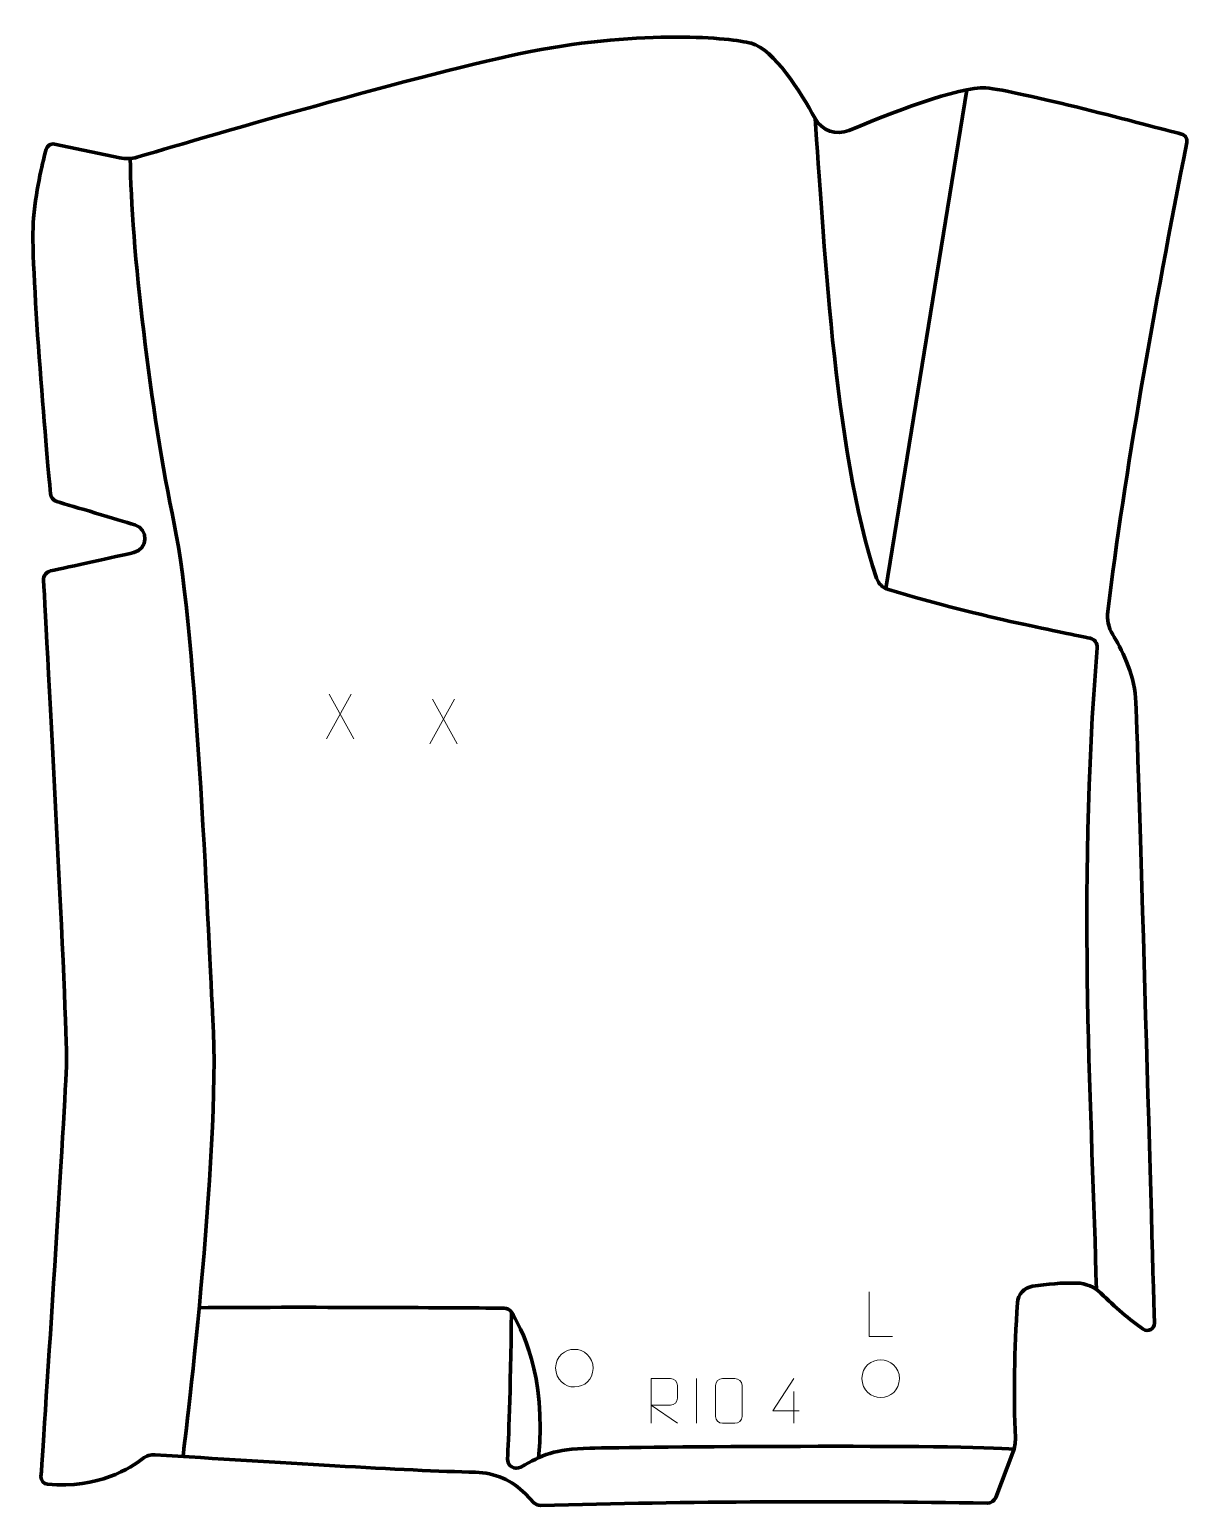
# Model space of a CAD drawing. Header units: millimetres. Extents: x -315 to 332, y -410 to 415.
import ezdxf

# ---------------------------------------------------------------- set-up
doc = ezdxf.new("R2010")
doc.units = ezdxf.units.MM
doc.header["$MEASUREMENT"] = 0
for name, color, linetype in [('layer 1', 7, 'Continuous'), ('layer 2', 7, 'Continuous'), ('layer 3', 7, 'Continuous')]:
    doc.layers.add(name, color=color, linetype=linetype)

msp = doc.modelspace()

# ---------------------------------------------------------------- linework, layer by layer
at = {"layer": 'layer 1', "color": 250, "lineweight": 9}
for points in [[(-135.623, 43.5933), (-135.623, 43.5933), (-149.3636, 18.6975), (-149.3636, 18.6975)], [(-147.909, 43.5933), (-147.909, 43.5933), (-134.1684, 18.6398), (-134.1684, 18.6398)], [(-77.8704, 40.8848), (-77.8704, 40.8848), (-91.611, 15.989), (-91.611, 15.989)], [(-90.1564, 40.8848), (-90.1564, 40.8848), (-76.4158, 15.9313), (-76.4158, 15.9313)], [(57.3561, -338.6966), (57.3561, -338.6966), (57.3561, -363.6707), (57.3561, -363.6707)], [(111.8228, -346.006), (111.8228, -346.006), (111.8228, -363.6707), (111.8228, -363.6707)]]:
    msp.add_open_spline(points, degree=3, dxfattribs=at)
for points, knots in [([(166.7788, -315.28), (166.7788, -315.28), (153.8297, -315.28), (153.8297, -315.28), (153.8297, -315.28), (153.8297, -315.28), (153.8297, -290.3264), (153.8297, -290.3264)], [0, 0, 0, 0, 0.33333333, 0.33333333, 0.33333333, 0.33333333, 1, 1, 1, 1]), ([(-21.3619, -332.7771), (-21.2912, -326.1367), (-16.0172, -322.2907), (-10.8619, -322.3877), (-10.8619, -322.3877), (-5.7066, -322.2907), (-0.4326, -326.3541), (-0.3619, -332.9945), (-0.3619, -332.9945), (-0.7321, -339.3238), (-5.174, -343.3545), (-10.8619, -343.3839), (-10.8619, -343.3839), (-16.0172, -343.4809), (-21.2912, -339.4175), (-21.3619, -332.7771)], [0, 0, 0, 0, 0.2, 0.2, 0.2, 0.2, 0.4, 0.4, 0.4, 0.4, 0.6, 0.6, 0.6, 0.6, 1, 1, 1, 1]), ([(149.7746, -338.6467), (149.8453, -332.0063), (155.1193, -328.1603), (160.2746, -328.2573), (160.2746, -328.2573), (165.4299, -328.1603), (170.7039, -332.2237), (170.7746, -338.8641), (170.7746, -338.8641), (170.4044, -345.1934), (165.9625, -349.2241), (160.2746, -349.2535), (160.2746, -349.2535), (155.1193, -349.3505), (149.8453, -345.2871), (149.7746, -338.6467)], [0, 0, 0, 0, 0.2, 0.2, 0.2, 0.2, 0.4, 0.4, 0.4, 0.4, 0.6, 0.6, 0.6, 0.6, 1, 1, 1, 1]), ([(32.0241, -363.6604), (32.0241, -363.6604), (32.0241, -338.7069), (32.0241, -338.7069), (32.0241, -338.7069), (35.6189, -338.7069), (39.2144, -338.7069), (42.8096, -338.7069), (42.8096, -338.7069), (45.1349, -338.7446), (46.6922, -340.2346), (46.6881, -342.601), (46.6881, -342.601), (46.6877, -344.6365), (46.6877, -347.6959), (46.6881, -349.7319), (46.6881, -349.7319), (46.6816, -351.6074), (44.8693, -353.5492), (42.8598, -353.5683), (42.8598, -353.5683), (42.8598, -353.5683), (32.0241, -353.5683), (32.0241, -353.5683), (32.0241, -353.5683), (32.0241, -353.5683), (46.6788, -363.6604), (46.6788, -363.6604)], [0, 0, 0, 0, 0.125, 0.125, 0.125, 0.125, 0.25, 0.25, 0.25, 0.25, 0.375, 0.375, 0.375, 0.375, 0.5, 0.5, 0.5, 0.5, 0.625, 0.625, 0.625, 0.625, 0.75, 0.75, 0.75, 0.75, 1, 1, 1, 1]), ([(71.8365, -338.7072), (74.1622, -338.7072), (76.4883, -338.7072), (78.8144, -338.7072), (78.8144, -338.7072), (80.761, -338.6716), (82.7524, -340.1632), (82.7791, -342.6008), (82.7791, -342.6008), (82.7787, -348.3477), (82.7787, -354.095), (82.7791, -359.8427), (82.7791, -359.8427), (82.6393, -362.1661), (80.9621, -363.6457), (78.8144, -363.6565), (78.8144, -363.6565), (76.4825, -363.6561), (74.1506, -363.6561), (71.8191, -363.6565), (71.8191, -363.6565), (69.8941, -363.7619), (67.922, -361.8774), (67.9332, -359.8601), (67.9332, -359.8601), (67.9335, -354.09), (67.9335, -348.3203), (67.9332, -342.551), (67.9332, -342.551), (67.9374, -340.4129), (69.6841, -338.6937), (71.8365, -338.7072)], [0, 0, 0, 0, 0.11111111, 0.11111111, 0.11111111, 0.11111111, 0.22222222, 0.22222222, 0.22222222, 0.22222222, 0.33333333, 0.33333333, 0.33333333, 0.33333333, 0.44444444, 0.44444444, 0.44444444, 0.44444444, 0.55555556, 0.55555556, 0.55555556, 0.55555556, 0.66666667, 0.66666667, 0.66666667, 0.66666667, 0.77777778, 0.77777778, 0.77777778, 0.77777778, 1, 1, 1, 1]), ([(114.7669, -356.7671), (114.7669, -356.7671), (99.9452, -356.7671), (99.9452, -356.7671), (99.9452, -356.7671), (99.9452, -356.7671), (111.8228, -338.6966), (111.8228, -338.6966)], [0, 0, 0, 0, 0.33333333, 0.33333333, 0.33333333, 0.33333333, 1, 1, 1, 1])]:
    msp.add_open_spline(points, degree=3, knots=knots, dxfattribs=at)
at = {"layer": 'layer 2', "color": 230, "lineweight": 200}
msp.add_open_spline([(-305.2668, -397.7752), (-307.4409, -397.587), (-309.0696, -395.6966), (-308.9248, -393.5147), (-308.9248, -393.5147), (-307.0235, -364.8958), (-295.1365, -185.3038), (-294.6601, -161.7885), (-294.6601, -161.7885), (-294.182, -138.2082), (-305.6962, 74.4717), (-307.485, 107.3209), (-307.485, 107.3209), (-307.6188, 109.774), (-305.9591, 111.9588), (-303.5646, 112.4841), (-303.5646, 112.4841), (-293.3586, 114.7239), (-267.1469, 120.4833), (-257.06, 122.7685), (-257.06, 122.7685), (-249.0922, 124.5739), (-248.6839, 135.8617), (-256.4999, 138.2393), (-256.4999, 138.2393), (-266.0227, 141.1365), (-291.1096, 148.5985), (-300.077, 151.2632), (-300.077, 151.2632), (-302.0385, 151.8464), (-303.445, 153.566), (-303.6302, 155.6081), (-303.6302, 155.6081), (-305.5174, 176.4097), (-315.3348, 286.8911), (-313.0839, 309.5701), (-313.0839, 309.5701), (-311.272, 327.8314), (-307.771, 341.8665), (-306.0044, 348.1386), (-306.0044, 348.1386), (-305.4325, 350.1696), (-303.3888, 351.4074), (-301.3285, 350.9718), (-301.3285, 350.9718), (-301.3285, 350.9718), (-264.894, 343.2681), (-264.894, 343.2681), (-264.894, 343.2681), (-261.6459, 342.5812), (-258.2804, 342.7149), (-255.0975, 343.6579), (-255.0975, 343.6579), (-227.8051, 351.7432), (-92.3414, 391.5755), (-35.4059, 402.6327), (-35.4059, 402.6327), (28.0641, 414.9591), (76.589, 410.377), (87.9155, 407.276), (87.9155, 407.276), (100.737, 403.7653), (115.4644, 380.0621), (123.5979, 365.206), (123.5979, 365.206), (127.284, 358.4738), (135.4317, 355.6064), (142.5075, 358.5563), (142.5075, 358.5563), (163.5298, 367.32), (204.6853, 383.5152), (219.0815, 382.335), (219.0815, 382.335), (236.4292, 380.9131), (311.044, 361.1411), (328.3904, 356.5006), (328.3904, 356.5006), (330.4242, 355.9564), (331.6869, 353.9228), (331.2805, 351.8529), (331.2805, 351.8529), (312.7847, 257.6041), (296.7811, 167.9259), (287.1235, 89.8851), (287.1235, 89.8851), (286.5696, 85.4097), (287.5414, 80.8816), (289.885, 77.0289), (289.885, 77.0289), (294.4435, 69.5347), (301.7608, 55.5259), (302.6758, 41.5678), (302.6758, 41.5678), (303.896, 22.9345), (311.817, -257.676), (313.2225, -307.6603), (313.2225, -307.6603), (313.3154, -310.9557), (309.6252, -312.942), (306.9278, -311.056), (306.9278, -311.056), (299.3926, -305.787), (291.2944, -298.7955), (283.2135, -290.96), (283.2135, -290.96), (279.6098, -287.4659), (274.8243, -285.4452), (269.8106, -285.3341), (269.8106, -285.3341), (261.6273, -285.152), (253.3817, -285.8625), (245.0969, -287.1457), (245.0969, -287.1457), (240.4643, -287.8632), (236.9738, -291.7412), (236.6756, -296.4294), (236.6756, -296.4294), (235.0032, -322.7412), (234.4743, -348.0226), (235.5044, -371.8983), (235.5044, -371.8983), (235.623, -374.6439), (235.1726, -377.3823), (234.1863, -379.9473), (234.1863, -379.9473), (234.1863, -379.9473), (224.5179, -405.0927), (224.5179, -405.0927), (224.5179, -405.0927), (223.7634, -407.0557), (221.8656, -408.3361), (219.767, -408.2997), (219.767, -408.2997), (136.6507, -406.8711), (53.4791, -407.3196), (-29.7448, -409.5591), (-29.7448, -409.5591), (-31.1396, -409.5969), (-32.4862, -409.0492), (-33.4591, -408.0489), (-33.4591, -408.0489), (-33.4591, -408.0489), (-38.2317, -403.1397), (-38.2317, -403.1397), (-38.2317, -403.1397), (-45.5579, -395.6044), (-55.5533, -391.2522), (-66.0609, -391.0324), (-66.0609, -391.0324), (-105.0112, -390.2174), (-177.2835, -385.5001), (-245.2538, -381.2862), (-245.2538, -381.2862), (-247.7045, -381.1346), (-250.1178, -381.8939), (-252.0467, -383.4139), (-252.0467, -383.4139), (-258.618, -388.5922), (-276.8256, -400.2379), (-305.2668, -397.7752)], degree=3, knots=[0, 0, 0, 0, 0.02439024, 0.02439024, 0.02439024, 0.02439024, 0.04878049, 0.04878049, 0.04878049, 0.04878049, 0.07317073, 0.07317073, 0.07317073, 0.07317073, 0.09756098, 0.09756098, 0.09756098, 0.09756098, 0.12195122, 0.12195122, 0.12195122, 0.12195122, 0.14634146, 0.14634146, 0.14634146, 0.14634146, 0.17073171, 0.17073171, 0.17073171, 0.17073171, 0.19512195, 0.19512195, 0.19512195, 0.19512195, 0.2195122, 0.2195122, 0.2195122, 0.2195122, 0.24390244, 0.24390244, 0.24390244, 0.24390244, 0.26829268, 0.26829268, 0.26829268, 0.26829268, 0.29268293, 0.29268293, 0.29268293, 0.29268293, 0.31707317, 0.31707317, 0.31707317, 0.31707317, 0.34146341, 0.34146341, 0.34146341, 0.34146341, 0.36585366, 0.36585366, 0.36585366, 0.36585366, 0.3902439, 0.3902439, 0.3902439, 0.3902439, 0.41463415, 0.41463415, 0.41463415, 0.41463415, 0.43902439, 0.43902439, 0.43902439, 0.43902439, 0.46341463, 0.46341463, 0.46341463, 0.46341463, 0.48780488, 0.48780488, 0.48780488, 0.48780488, 0.51219512, 0.51219512, 0.51219512, 0.51219512, 0.53658537, 0.53658537, 0.53658537, 0.53658537, 0.56097561, 0.56097561, 0.56097561, 0.56097561, 0.58536585, 0.58536585, 0.58536585, 0.58536585, 0.6097561, 0.6097561, 0.6097561, 0.6097561, 0.63414634, 0.63414634, 0.63414634, 0.63414634, 0.65853659, 0.65853659, 0.65853659, 0.65853659, 0.68292683, 0.68292683, 0.68292683, 0.68292683, 0.70731707, 0.70731707, 0.70731707, 0.70731707, 0.73170732, 0.73170732, 0.73170732, 0.73170732, 0.75609756, 0.75609756, 0.75609756, 0.75609756, 0.7804878, 0.7804878, 0.7804878, 0.7804878, 0.80487805, 0.80487805, 0.80487805, 0.80487805, 0.82926829, 0.82926829, 0.82926829, 0.82926829, 0.85365854, 0.85365854, 0.85365854, 0.85365854, 0.87804878, 0.87804878, 0.87804878, 0.87804878, 0.90243902, 0.90243902, 0.90243902, 0.90243902, 0.92682927, 0.92682927, 0.92682927, 0.92682927, 0.95121951, 0.95121951, 0.95121951, 0.95121951, 1, 1, 1, 1], dxfattribs=at)
at = {"layer": 'layer 3', "color": 142, "lineweight": 200}
msp.add_open_spline([(208.4044, 381.3167), (208.4044, 381.3167), (163.0928, 102.6478), (163.0928, 102.6478)], degree=3, dxfattribs=at)
for points, knots in [([(123.598, 365.2062), (128.1939, 305.8371), (133.7157, 180.1357), (157.9463, 108.4347), (157.9463, 108.4347), (158.9799, 105.3762), (161.4443, 103.0114), (164.5374, 102.0857), (164.5374, 102.0857), (219.394, 85.6672), (263.7096, 77.9887), (277.3601, 74.9023), (277.3601, 74.9023), (279.7905, 74.3529), (281.4436, 72.1004), (281.2387, 69.617), (281.2387, 69.617), (269.69, -70.5972), (278.6541, -193.9745), (280.7684, -288.9448)], [0, 0, 0, 0, 0.16666667, 0.16666667, 0.16666667, 0.16666667, 0.33333333, 0.33333333, 0.33333333, 0.33333333, 0.5, 0.5, 0.5, 0.5, 0.66666667, 0.66666667, 0.66666667, 0.66666667, 1, 1, 1, 1]), ([(-259.0043, 342.9155), (-258.7844, 294.871), (-247.4829, 200.5341), (-234.502, 138.8256), (-234.502, 138.8256), (-221.5206, 77.1166), (-215.1265, -100.4146), (-212.8547, -138.1685), (-212.8547, -138.1685), (-208.3392, -213.2054), (-229.6171, -382.2589), (-229.6171, -382.2589)], [0, 0, 0, 0, 0.25, 0.25, 0.25, 0.25, 0.5, 0.5, 0.5, 0.5, 1, 1, 1, 1]), ([(-220.5553, -299.1275), (-168.9436, -298.5349), (-67.6488, -299.2334), (-50.1966, -299.361), (-50.1966, -299.361), (-48.5143, -299.3731), (-46.9514, -300.2275), (-46.0386, -301.6409), (-46.0386, -301.6409), (-41.0627, -309.3438), (-26.2234, -336.6858), (-30.9045, -382.9211)], [0, 0, 0, 0, 0.25, 0.25, 0.25, 0.25, 0.5, 0.5, 0.5, 0.5, 1, 1, 1, 1]), ([(234.7707, -378.1822), (207.7707, -375.3299), (22.4102, -376.8915), (-2.1634, -377.6209), (-2.1634, -377.6209), (-22.7852, -378.2338), (-28.3545, -381.1661), (-40.8384, -388.1353), (-40.8384, -388.1353), (-44.2814, -390.057), (-48.489, -387.4228), (-48.2662, -383.4861), (-48.2662, -383.4861), (-47.6332, -372.2999), (-46.6847, -348.6941), (-46.0386, -301.6406)], [0, 0, 0, 0, 0.2, 0.2, 0.2, 0.2, 0.4, 0.4, 0.4, 0.4, 0.6, 0.6, 0.6, 0.6, 1, 1, 1, 1])]:
    msp.add_open_spline(points, degree=3, knots=knots, dxfattribs=at)

doc.saveas('drawing.dxf')
